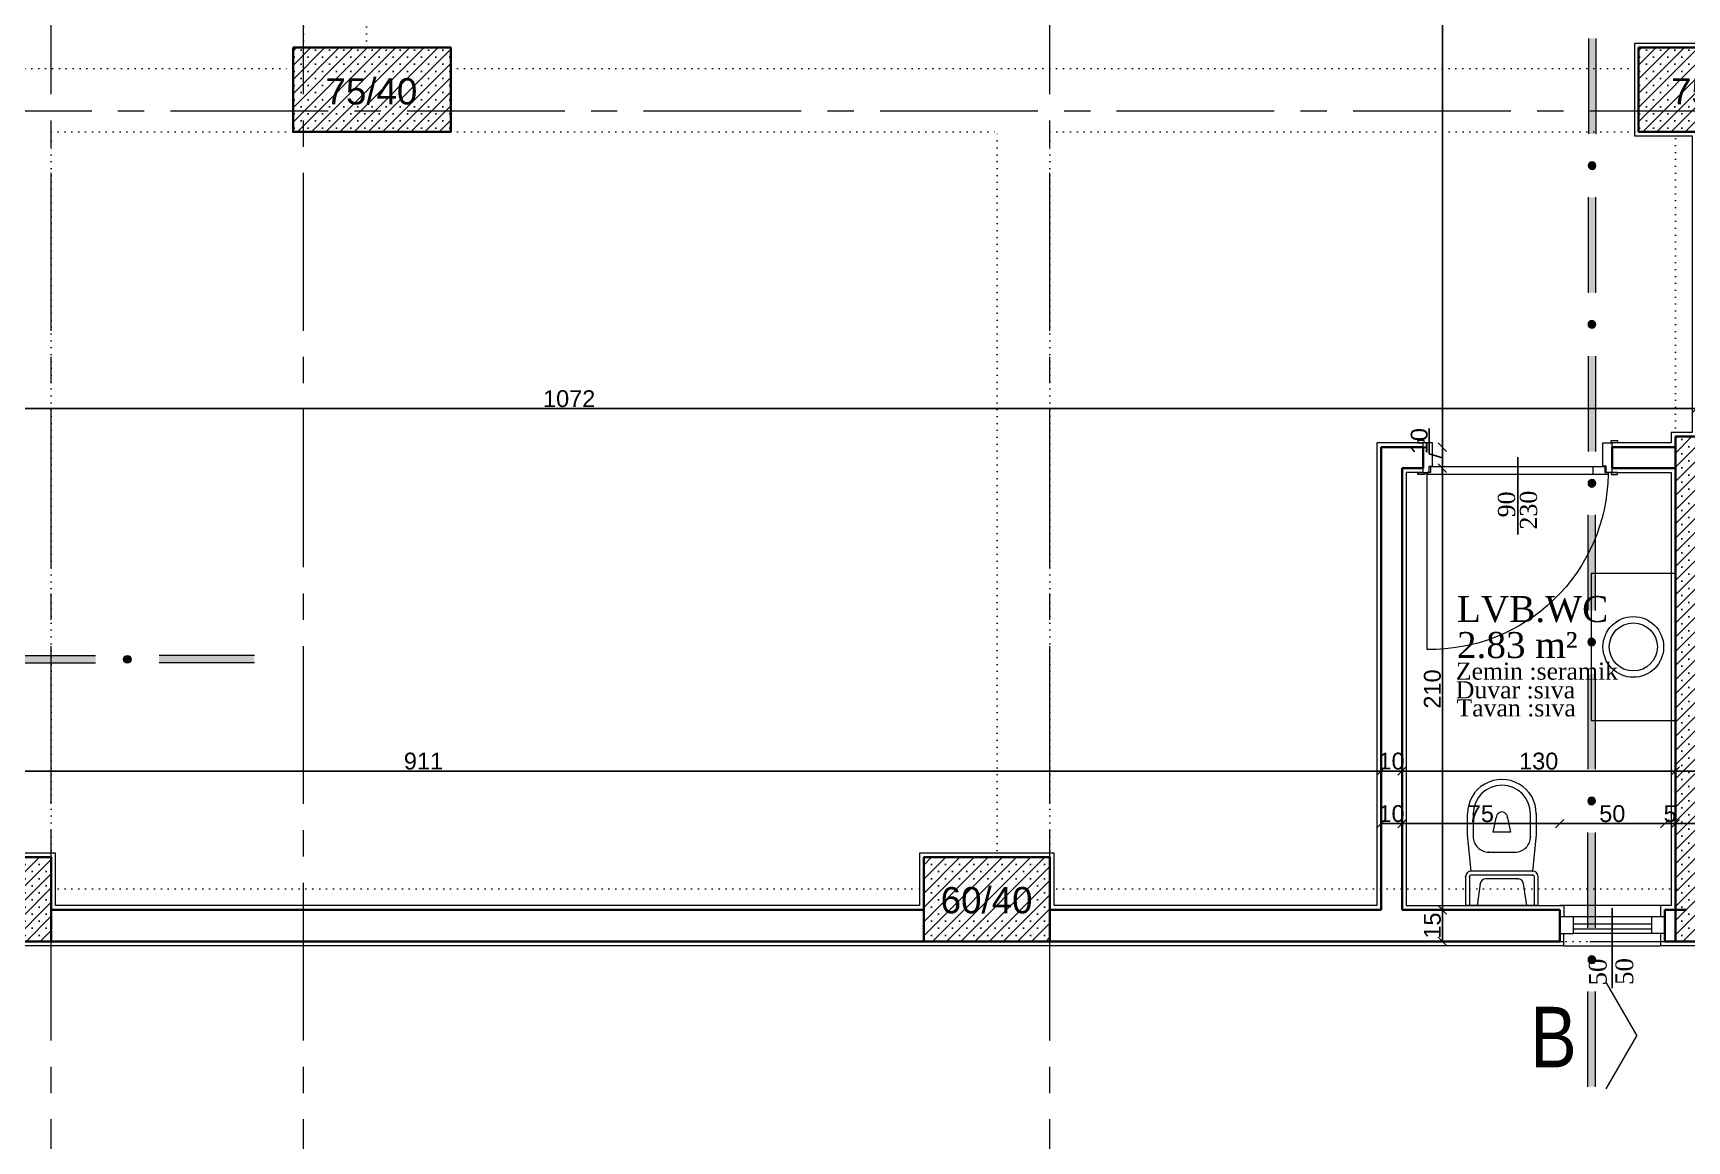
# Model space of a CAD drawing. Header units: centimetres. Extents: x 14449 to 53524, y -19051 to -10746.
# Drawn here: x 25931 to 26718, y -12403 to -11876 of the extents above; entities that cross this region are included whole.
import ezdxf

# ---------------------------------------------------------------- set-up
doc = ezdxf.new("R2010")
doc.units = ezdxf.units.CM
for name, pattern in [('CENTER2', [112.5, 75, -12.5, 12.5, -12.5]), ('DOT2', [3.175, 0, -3.175]), ('IZDUSUM1', [20, 7.5, -5, 7.5, 0]), ('SEMBOL1', [260, 200, -15, 30, -15])]:
    doc.linetypes.add(name, pattern=pattern)
doc.layers.add('Kapi_Pencere', color=7, linetype='Continuous')
for name, color, linetype, lineweight in [('P-AKS', 255, 'Continuous', 5), ('P-KİRİŞ', 130, 'DOT2', 5), ('P-KOLON', 255, 'Continuous', 35), ('P-TARAMA', 252, 'Continuous', 5), ('P-ÖLÇÜ İÇ', 243, 'Continuous', 0), ('rtm-cam', 141, 'Continuous', 9), ('rtm-duv tugla', 22, 'Continuous', 35), ('rtm-izdusum-üst ince', 8, 'IZDUSUM1', 5), ('rtm-kapı-ahsap', 35, 'Continuous', 13), ('rtm-mhl-yazı-malzeme', 7, 'Continuous', 13), ('rtm-pen-ahsap', 35, 'Continuous', 13), ('rtm-sembol balon baslik', 242, 'Continuous', 20), ('rtm-sembol kesit gör yazı', 7, 'Continuous', 20), ('rtm-sıva', 252, 'Continuous', 15), ('rtm-tefris vitrifiye', 9, 'Continuous', 13)]:
    doc.layers.add(name, color=color, linetype=linetype, lineweight=lineweight)
doc.styles.add('arial_1_18', font='arial.ttf', dxfattribs={"height": 0.2})
doc.styles.add('BASLIK', font='ARIALN.TTF')
doc.styles.get("Standard").update_dxf_attribs({"font": 'arial.ttf'})
doc.styles.add('ölçü', font='times.ttf', dxfattribs={"height": 10})
doc.dimstyles.new('İÇ ÖLÇÜ', dxfattribs={"dimtxt": 8, "dimasz": 4, "dimexe": 1.25, "dimexo": 0.625, "dimtad": 1, "dimdec": 0, "dimtxsty": 'Standard', "dimblk": 'OBLIQUE', "dimcen": 2.5, "dimse1": 1, "dimse2": 1, "dimclrd": 256, "dimclrt": 256, "dimadec": 0, "dimazin": 0, "dimtfac": 1, "dimtdec": 0, "dimtmove": 1, "dimatfit": 3, "dimldrblk": 'OBLIQUE', "dimfxl": 1, "dimarcsym": 0})

# ---------------------------------------------------------------- blocks, each defined once
blk = doc.blocks.new('IKUTGK')
at = {"layer": 'P-KİRİŞ'}
for points in [[(35126.89, -7661.1), (35126.89, -7236.1)], [(35156.89, -7661.1), (35156.89, -7236.1)], [(34745.49, -7671.1), (35121.89, -7671.1)], [(35196.89, -7671.1), (35761.89, -7671.1)], [(35006.89, -7701.1), (35121.89, -7701.1)], [(35006.89, -8046.1), (35006.89, -7701.1)], [(35196.89, -7701.1), (35456.89, -7701.1)], [(35456.89, -8046.1), (35456.89, -7701.1)], [(35481.89, -7701.1), (35761.89, -7701.1)], [(35481.89, -8046.1), (35481.89, -7701.1)], [(35779.39, -7701.1), (35779.39, -7846.1)], [(35006.89, -8061.1), (35421.89, -8061.1)], [(35481.89, -8061.1), (35784.39, -8061.1)], [(35006.89, -8086.1), (35421.89, -8086.1)], [(35481.89, -8086.1), (35784.39, -8086.1)]]:
    blk.add_lwpolyline(points, dxfattribs=at)
blk = doc.blocks.new('YTHTHTY')
at = {"layer": 'P-TARAMA', "lineweight": -3}
h = blk.add_hatch(dxfattribs=at)
h.set_pattern_fill('SACNCR', color=256, scale=2, style=0)
h.paths.add_polyline_path([(30970.2, -9501.94), (31045.2, -9501.94), (31045.2, -9461.94), (30970.2, -9461.94)])
h = blk.add_hatch(dxfattribs=at)
h.set_pattern_fill('SACNCR', color=256, scale=2, style=0)
h.paths.add_polyline_path([(31685.2, -9501.94), (31685.2, -9461.94), (31610.2, -9461.94), (31610.2, -9501.94)])
h = blk.add_hatch(dxfattribs=at)
h.set_pattern_fill('SACNCR', color=256, scale=2, style=0)
h.paths.add_polyline_path([(31867.7, -9861.94), (31657.7, -9861.94), (31657.7, -9646.94), (31627.7, -9646.94), (31627.7, -9886.94), (31897.7, -9886.94), (31897.7, -9646.94), (31867.7, -9646.94)])
h = blk.add_hatch(dxfattribs=at)
h.set_pattern_fill('SACNCR', color=256, scale=2, style=0)
h.paths.add_polyline_path([(30795.2, -9846.94), (30795.2, -9886.94), (30855.2, -9886.94), (30855.2, -9846.94)])
h = blk.add_hatch(dxfattribs=at)
h.set_pattern_fill('SACNCR', color=256, scale=2, style=0)
h.paths.add_polyline_path([(31270.2, -9846.94), (31270.2, -9886.94), (31330.2, -9886.94), (31330.2, -9846.94)])
at = {"layer": 'P-KOLON', "linetype": 'Continuous'}
for points in [[(30970.2, -9461.94), (31045.2, -9461.94), (31045.2, -9501.94), (30970.2, -9501.94)], [(31610.2, -9461.94), (31685.2, -9461.94), (31685.2, -9501.94), (31610.2, -9501.94)], [(30795.2, -9846.94), (30855.2, -9846.94), (30855.2, -9886.94), (30795.2, -9886.94)], [(31270.2, -9846.94), (31330.2, -9846.94), (31330.2, -9886.94), (31270.2, -9886.94)]]:
    blk.add_lwpolyline(points, close=True, dxfattribs=at)
blk.add_lwpolyline([(31627.7, -9646.94), (31657.7, -9646.94), (31657.7, -9861.94), (31867.7, -9861.94), (31867.7, -9646.94), (31897.7, -9646.94), (31897.7, -9886.94), (31627.7, -9886.94), (31627.7, -9646.94)], dxfattribs=at)
at = {"layer": 'P-KOLON', "linetype": 'Continuous', "style": 'arial_1_18'}
for s, p in [('75/40', (30985.63, -9488.99)), ('75/40', (31625.63, -9488.99)), ('60/40', (31278.23, -9873.61))]:
    blk.add_text(s, height=12.5, dxfattribs=at).set_placement(p)
blk = doc.blocks.new('YTUJ7U')
at = {"layer": 'P-AKS', "linetype": 'CENTER2'}
for points in [[(26340.62, -9962.63), (26340.62, -8554.55)], [(26460.62, -9962.63), (26460.62, -8554.55)], [(26815.62, -9962.63), (26815.62, -8554.55)], [(25834.86, -9295.51), (29322.56, -9295.51)], [(25834.86, -9690.51), (29322.56, -9690.51)]]:
    blk.add_lwpolyline(points, dxfattribs=at)
blk = doc.blocks.new('KAPI')
at = {"layer": 'rtm-kapı-ahsap'}
for p, q in [((8056.48, 304.69), (8056.48, 307.73)), ((8056.48, 307.73), (8057.45, 307.73)), ((8057.45, 307.73), (8057.45, 304.69)), ((8072.58, 307.78), (8071.45, 307.78)), ((8071.45, 307.78), (8071.45, 304.69)), ((8072.58, 304.69), (8072.58, 307.78)), ((8056.46, 303.27), (8056.46, 217.24)), ((8057.45, 303.27), (8056.46, 303.27)), ((8057.45, 304.69), (8056.48, 304.69)), ((8057.39, 301.77), (8057.39, 303.27)), ((8060.28, 301.77), (8057.39, 301.77)), ((8057.45, 305.26), (8057.45, 302.29)), ((8057.45, 305.26), (8071.45, 305.26)), ((8057.45, 302.29), (8060.42, 302.29)), ((8060.28, 218.74), (8060.28, 301.77)), ((8060.42, 302.29), (8060.42, 300.8)), ((8060.42, 300.8), (8071.45, 300.8)), ((8071.45, 300.8), (8071.45, 305.26)), ((8071.45, 304.69), (8072.58, 304.69)), ((8056.46, 296.2), (8060.28, 296.2)), ((8056.46, 224.31), (8060.28, 224.31)), ((7973.28, 217.24), (8056.46, 217.24)), ((8057.45, 217.24), (8056.46, 217.24)), ((8056.48, 215.82), (8056.48, 212.78)), ((8057.45, 215.82), (8056.48, 215.82)), ((8056.48, 212.78), (8057.45, 212.78)), ((8057.39, 218.74), (8057.39, 217.24)), ((8060.28, 218.74), (8057.39, 218.74)), ((8057.45, 218.23), (8060.42, 218.23)), ((8057.45, 215.26), (8057.45, 218.23)), ((8057.45, 212.78), (8057.45, 215.82)), ((8057.45, 215.26), (8071.45, 215.26)), ((8060.42, 218.23), (8060.42, 219.71)), ((8060.42, 219.71), (8071.45, 219.71)), ((8071.45, 219.71), (8071.45, 215.26)), ((8071.45, 215.82), (8072.58, 215.82)), ((8071.45, 212.73), (8071.45, 215.82)), ((8072.58, 212.73), (8071.45, 212.73)), ((8072.58, 215.82), (8072.58, 212.73))]:
    blk.add_line(p, q, dxfattribs=at)
at = {"layer": 'rtm-kapı-ahsap', "const_width": 0.388}
blk.add_lwpolyline([(8056.86, 216.32, 1), (8056.86, 216.92, 1)], format="xyb", close=True, dxfattribs=at)
at = {"layer": 'rtm-kapı-ahsap'}
blk.add_arc((8057.71, 218.83), 84.45, 90.85375, 181.07615, dxfattribs=at)
blk = doc.blocks.new('WEW')
at = {"layer": 'rtm-tefris vitrifiye'}
for p, q in [((2647.06, 9243.07), (2637.06, 9243.07)), ((2647.06, 9243.07), (2637.06, 9243.07)), ((2664.33, 9241.25), (2647.06, 9243.07)), ((2664.33, 9241.25), (2647.06, 9243.07)), ((2667.06, 9243.98), (2680.7, 9243.97)), ((2667.06, 9243.98), (2680.7, 9243.97)), ((2680.69, 9209.43), (2680.7, 9243.97)), ((2680.69, 9209.43), (2680.7, 9243.97)), ((2637.06, 9240.35), (2647.97, 9240.34)), ((2637.06, 9240.35), (2647.97, 9240.34)), ((2664.33, 9212.16), (2664.33, 9241.25)), ((2664.33, 9212.16), (2664.33, 9241.25)), ((2666.14, 9212.16), (2666.15, 9241.25)), ((2666.14, 9212.16), (2666.15, 9241.25)), ((2667.06, 9242.16), (2680.7, 9242.16)), ((2667.06, 9242.16), (2680.7, 9242.16)), ((2670.31, 9237.04), (2680.69, 9238.52)), ((2670.31, 9237.04), (2680.69, 9238.52)), ((2645.72, 9230.81), (2638.9, 9229.45)), ((2645.72, 9230.81), (2638.9, 9229.45)), ((2645.72, 9222.63), (2645.72, 9230.81)), ((2645.72, 9222.63), (2645.72, 9230.81)), ((2655.24, 9233.07), (2655.24, 9220.34)), ((2655.24, 9233.07), (2655.24, 9220.34)), ((2667.96, 9219.07), (2667.97, 9234.34)), ((2667.96, 9219.07), (2667.97, 9234.34)), ((2638.9, 9224), (2645.72, 9222.63)), ((2638.9, 9224), (2645.72, 9222.63)), ((2647.96, 9213.07), (2637.05, 9213.08)), ((2647.96, 9213.07), (2637.05, 9213.08)), ((2647.05, 9210.35), (2664.33, 9212.16)), ((2647.05, 9210.35), (2664.33, 9212.16)), ((2680.69, 9214.88), (2670.3, 9216.37)), ((2680.69, 9214.88), (2670.3, 9216.37)), ((2637.05, 9210.35), (2647.05, 9210.35)), ((2637.05, 9210.35), (2647.05, 9210.35)), ((2680.69, 9211.25), (2667.05, 9211.25)), ((2680.69, 9211.25), (2667.05, 9211.25)), ((2680.69, 9209.43), (2667.05, 9209.43)), ((2680.69, 9209.43), (2667.05, 9209.43))]:
    blk.add_line(p, q, dxfattribs=at)
at = {"layer": 'rtm-tefris vitrifiye', "extrusion": (0, 0, -1)}
for centre, major_axis, start_param, end_param in [((2637.06, 9226.71), (-11.57, 11.57), 3.927213, 7.068806), ((2637.06, 9226.71), (-11.57, 11.57), 3.927213, 7.068806), ((2667.06, 9241.25), (-1.93, 1.93), 5.498009, 7.068806), ((2667.06, 9241.25), (-1.93, 1.93), 5.498009, 7.068806), ((2637.06, 9226.71), (9.64, 9.64), 2.356417, 5.498009), ((2637.06, 9226.71), (9.64, 9.64), 2.356417, 5.498009), ((2647.97, 9233.07), (-5.14, 5.14), 0.78562, 2.356417), ((2647.97, 9233.07), (-5.14, 5.14), 0.78562, 2.356417), ((2667.06, 9241.25), (-0.643, 0.643), 5.498009, 7.068806), ((2667.06, 9241.25), (-0.643, 0.643), 5.498009, 7.068806), ((2670.69, 9234.34), (1.93, 1.93), 3.927213, 5.356112), ((2670.69, 9234.34), (1.93, 1.93), 3.927213, 5.356112), ((2638.9, 9226.72), (-1.93, 1.93), 3.927213, 7.068806), ((2638.9, 9226.72), (-1.93, 1.93), 3.927213, 7.068806), ((2647.96, 9220.35), (5.14, 5.14), 0.78562, 2.356417), ((2647.96, 9220.35), (5.14, 5.14), 0.78562, 2.356417), ((2667.05, 9212.16), (1.93, 1.93), 2.356417, 3.927213), ((2667.05, 9212.16), (1.93, 1.93), 2.356417, 3.927213), ((2667.05, 9212.16), (0.643, 0.643), 2.356417, 3.927213), ((2667.05, 9212.16), (0.643, 0.643), 2.356417, 3.927213), ((2670.69, 9219.07), (1.93, 1.93), 2.498314, 3.927213), ((2670.69, 9219.07), (1.93, 1.93), 2.498314, 3.927213)]:
    blk.add_ellipse(centre, major_axis=major_axis, ratio=1, start_param=start_param, end_param=end_param, dxfattribs=at)
at = {"layer": 'rtm-tefris vitrifiye'}
for p in [(2667.06, 9243.98), (2667.06, 9243.98), (2637.06, 9240.35), (2637.06, 9240.35), (2667.06, 9242.16), (2667.06, 9242.16), (2670.31, 9237.04), (2670.31, 9237.04), (2655.24, 9233.07), (2655.24, 9233.07), (2638.9, 9224), (2638.9, 9224), (2647.96, 9213.07), (2647.96, 9213.07), (2664.33, 9212.16), (2664.33, 9212.16), (2666.14, 9212.16), (2666.14, 9212.16), (2667.96, 9219.07), (2667.96, 9219.07), (2637.05, 9210.35), (2637.05, 9210.35)]:
    blk.add_point(p, dxfattribs=at)
blk = doc.blocks.new('KK')
at = {"layer": 'rtm-sembol balon baslik', "linetype": 'SEMBOL1'}
for p in [(41231.32, 7543.2), (41283.82, 7543.2)]:
    blk.add_line(p, (41257.57, 7558.35), dxfattribs=at)
at = {"layer": 'rtm-sembol balon baslik'}
for p, q in [((41279.57, 7537.67), (41232.32, 7537.67)), ((41279.57, 7533.98), (41232.32, 7533.98)), ((41358.24, 7537.67), (41310.99, 7537.67)), ((41358.24, 7533.98), (41310.99, 7533.98)), ((41436.91, 7537.81), (41389.66, 7537.81)), ((41436.91, 7534.12), (41389.66, 7534.12)), ((41515.57, 7537.81), (41468.32, 7537.81)), ((41515.57, 7534.12), (41468.32, 7534.12)), ((41594.24, 7537.95), (41546.99, 7537.95)), ((41594.24, 7534.26), (41546.99, 7534.26)), ((41672.91, 7537.95), (41625.66, 7537.95)), ((41672.91, 7534.26), (41625.66, 7534.26)), ((41751.58, 7538.09), (41704.33, 7538.09)), ((41751.58, 7534.4), (41704.33, 7534.4))]:
    blk.add_line(p, q, dxfattribs=at)
at = {"layer": 'rtm-sembol balon baslik', "const_width": 1.9}
for points in [[(41294.33, 7536.11, 1), (41296.23, 7536.11, 1)], [(41373, 7535.97, 1), (41374.9, 7535.97, 1)], [(41451.67, 7535.97, 1), (41453.56, 7535.97, 1)], [(41530.34, 7536.11, 1), (41532.23, 7536.11, 1)], [(41609.01, 7536.11, 1), (41610.9, 7536.11, 1)], [(41687.68, 7536.24, 1), (41689.57, 7536.24, 1)]]:
    blk.add_lwpolyline(points, format="xyb", close=True, dxfattribs=at)
at = {"layer": 'rtm-sembol balon baslik'}
for centre in [(41295.28, 7536.11), (41373.95, 7535.97), (41452.62, 7535.97), (41531.29, 7536.11), (41609.95, 7536.11), (41688.62, 7536.24)]:
    blk.add_circle(centre, 1.9, dxfattribs=at)
for points in [[(41232.32, 7537.67), (41232.32, 7533.98), (41279.57, 7537.67), (41279.57, 7533.98)], [(41310.99, 7537.67), (41310.99, 7533.98), (41358.24, 7537.67), (41358.24, 7533.98)], [(41389.66, 7537.81), (41389.66, 7534.12), (41436.91, 7537.81), (41436.91, 7534.12)], [(41468.32, 7537.81), (41468.32, 7534.12), (41515.57, 7537.81), (41515.57, 7534.12)], [(41546.99, 7537.95), (41546.99, 7534.26), (41594.24, 7537.95), (41594.24, 7534.26)], [(41625.66, 7537.95), (41625.66, 7534.26), (41672.91, 7537.95), (41672.91, 7534.26)], [(41704.33, 7538.09), (41704.33, 7534.4), (41751.58, 7538.09), (41751.58, 7534.4)]]:
    blk.add_trace(points, dxfattribs=at)
blk = doc.blocks.new('_Oblique')
at = {"color": 0, "linetype": 'ByBlock', "lineweight": -2}
blk.add_line((-0.5, -0.5), (0.5, 0.5), dxfattribs=at)
blk = doc.blocks.new('*D4293')
at = {"layer": 'Defpoints', "color": 0, "lineweight": 30, "transparency": 16777216}
for p in [(26712.07, -12252.07), (26712.07, -12252.07), (26742.07, -12252.07)]:
    blk.add_point(p, dxfattribs=at)
at = {"layer": 'P-ÖLÇÜ İÇ', "lineweight": -2, "transparency": 16777216}
blk.add_line((26742.07, -12252.07), (26712.07, -12252.07), dxfattribs=at)
at = {"layer": 'P-ÖLÇÜ İÇ', "lineweight": -2, "transparency": 16777216, "xscale": 4, "yscale": 4, "zscale": 4, "rotation": 180}
blk.add_blockref('_Oblique', (26712.07, -12252.07), dxfattribs=at)
at = {"layer": 'P-ÖLÇÜ İÇ', "lineweight": -2, "transparency": 16777216, "xscale": 4, "yscale": 4, "zscale": 4}
blk.add_blockref('_Oblique', (26742.07, -12252.07), dxfattribs=at)
at = {"layer": 'P-ÖLÇÜ İÇ', "transparency": 16777216, "insert": (26727.07, -12247.36), "char_height": 8, "attachment_point": 5}
blk.add_mtext('30', dxfattribs=at)
blk = doc.blocks.new('*D4294')
at = {"layer": 'Defpoints', "color": 0, "lineweight": 30, "transparency": 16777216}
for p in [(26657.07, -12252.03), (26657.07, -12252.07), (26707.07, -12250.67)]:
    blk.add_point(p, dxfattribs=at)
at = {"layer": 'P-ÖLÇÜ İÇ', "lineweight": -2, "transparency": 16777216}
blk.add_line((26707.07, -12252.07), (26657.07, -12252.07), dxfattribs=at)
at = {"layer": 'P-ÖLÇÜ İÇ', "lineweight": -2, "transparency": 16777216, "xscale": 4, "yscale": 4, "zscale": 4, "rotation": 180}
blk.add_blockref('_Oblique', (26657.07, -12252.07), dxfattribs=at)
at = {"layer": 'P-ÖLÇÜ İÇ', "lineweight": -2, "transparency": 16777216, "xscale": 4, "yscale": 4, "zscale": 4}
blk.add_blockref('_Oblique', (26707.07, -12252.07), dxfattribs=at)
at = {"layer": 'P-ÖLÇÜ İÇ', "transparency": 16777216, "insert": (26682.07, -12247.36), "char_height": 8, "attachment_point": 5}
blk.add_mtext('50', dxfattribs=at)
blk = doc.blocks.new('*D4295')
at = {"layer": 'Defpoints', "color": 0, "lineweight": 30, "transparency": 16777216}
for p in [(26582.07, -12252.07), (26582.07, -12252.07), (26657.07, -12252.03)]:
    blk.add_point(p, dxfattribs=at)
at = {"layer": 'P-ÖLÇÜ İÇ', "lineweight": -2, "transparency": 16777216}
blk.add_line((26657.07, -12252.07), (26582.07, -12252.07), dxfattribs=at)
at = {"layer": 'P-ÖLÇÜ İÇ', "lineweight": -2, "transparency": 16777216, "xscale": 4, "yscale": 4, "zscale": 4, "rotation": 180}
blk.add_blockref('_Oblique', (26582.07, -12252.07), dxfattribs=at)
at = {"layer": 'P-ÖLÇÜ İÇ', "lineweight": -2, "transparency": 16777216, "xscale": 4, "yscale": 4, "zscale": 4}
blk.add_blockref('_Oblique', (26657.07, -12252.07), dxfattribs=at)
at = {"layer": 'P-ÖLÇÜ İÇ', "transparency": 16777216, "insert": (26619.57, -12247.38), "char_height": 8, "attachment_point": 5}
blk.add_mtext('75', dxfattribs=at)
blk = doc.blocks.new('*D4296')
at = {"layer": 'Defpoints', "color": 0, "lineweight": 30, "transparency": 16777216}
for p in [(26572.07, -12252.07), (26572.07, -12252.07), (26582.07, -12252.07)]:
    blk.add_point(p, dxfattribs=at)
at = {"layer": 'P-ÖLÇÜ İÇ', "lineweight": -2, "transparency": 16777216}
blk.add_line((26582.07, -12252.07), (26572.07, -12252.07), dxfattribs=at)
at = {"layer": 'P-ÖLÇÜ İÇ', "lineweight": -2, "transparency": 16777216, "xscale": 4, "yscale": 4, "zscale": 4, "rotation": 180}
blk.add_blockref('_Oblique', (26572.07, -12252.07), dxfattribs=at)
at = {"layer": 'P-ÖLÇÜ İÇ', "lineweight": -2, "transparency": 16777216, "xscale": 4, "yscale": 4, "zscale": 4}
blk.add_blockref('_Oblique', (26582.07, -12252.07), dxfattribs=at)
at = {"layer": 'P-ÖLÇÜ İÇ', "transparency": 16777216, "insert": (26577.07, -12247.36), "char_height": 8, "attachment_point": 5}
blk.add_mtext('10', dxfattribs=at)
blk = doc.blocks.new('*D4297')
at = {"layer": 'Defpoints', "color": 0, "lineweight": 30, "transparency": 16777216}
for p in [(26572.07, -12227.07), (26572.07, -12227.07), (26582.07, -12227.07)]:
    blk.add_point(p, dxfattribs=at)
at = {"layer": 'P-ÖLÇÜ İÇ', "lineweight": -2, "transparency": 16777216}
blk.add_line((26582.07, -12227.07), (26572.07, -12227.07), dxfattribs=at)
at = {"layer": 'P-ÖLÇÜ İÇ', "lineweight": -2, "transparency": 16777216, "xscale": 4, "yscale": 4, "zscale": 4, "rotation": 180}
blk.add_blockref('_Oblique', (26572.07, -12227.07), dxfattribs=at)
at = {"layer": 'P-ÖLÇÜ İÇ', "lineweight": -2, "transparency": 16777216, "xscale": 4, "yscale": 4, "zscale": 4}
blk.add_blockref('_Oblique', (26582.07, -12227.07), dxfattribs=at)
at = {"layer": 'P-ÖLÇÜ İÇ', "transparency": 16777216, "insert": (26577.07, -12222.36), "char_height": 8, "attachment_point": 5}
blk.add_mtext('10', dxfattribs=at)
blk = doc.blocks.new('*D4298')
at = {"layer": 'Defpoints', "color": 0, "lineweight": 30, "transparency": 16777216}
for p in [(26582.07, -12227.07), (26712.07, -12227.07), (26712.07, -12227.07)]:
    blk.add_point(p, dxfattribs=at)
at = {"layer": 'P-ÖLÇÜ İÇ', "lineweight": -2, "transparency": 16777216}
blk.add_line((26582.07, -12227.07), (26712.07, -12227.07), dxfattribs=at)
at = {"layer": 'P-ÖLÇÜ İÇ', "lineweight": -2, "transparency": 16777216, "xscale": 4, "yscale": 4, "zscale": 4, "rotation": 180}
blk.add_blockref('_Oblique', (26582.07, -12227.07), dxfattribs=at)
at = {"layer": 'P-ÖLÇÜ İÇ', "lineweight": -2, "transparency": 16777216, "xscale": 4, "yscale": 4, "zscale": 4}
blk.add_blockref('_Oblique', (26712.07, -12227.07), dxfattribs=at)
at = {"layer": 'P-ÖLÇÜ İÇ', "transparency": 16777216, "insert": (26647.07, -12222.36), "char_height": 8, "attachment_point": 5}
blk.add_mtext('130', dxfattribs=at)
blk = doc.blocks.new('*D4299')
at = {"layer": 'Defpoints', "color": 0, "lineweight": 30, "transparency": 16777216}
for p in [(26712.07, -12227.07), (26742.07, -12227.07), (26742.07, -12227.07)]:
    blk.add_point(p, dxfattribs=at)
at = {"layer": 'P-ÖLÇÜ İÇ', "lineweight": -2, "transparency": 16777216}
blk.add_line((26712.07, -12227.07), (26742.07, -12227.07), dxfattribs=at)
at = {"layer": 'P-ÖLÇÜ İÇ', "lineweight": -2, "transparency": 16777216, "xscale": 4, "yscale": 4, "zscale": 4, "rotation": 180}
blk.add_blockref('_Oblique', (26712.07, -12227.07), dxfattribs=at)
at = {"layer": 'P-ÖLÇÜ İÇ', "lineweight": -2, "transparency": 16777216, "xscale": 4, "yscale": 4, "zscale": 4}
blk.add_blockref('_Oblique', (26742.07, -12227.07), dxfattribs=at)
at = {"layer": 'P-ÖLÇÜ İÇ', "transparency": 16777216, "insert": (26727.07, -12222.36), "char_height": 8, "attachment_point": 5}
blk.add_mtext('30', dxfattribs=at)
blk = doc.blocks.new('*D4306')
at = {"layer": 'Defpoints', "color": 0, "lineweight": 30, "transparency": 16777216}
for p in [(25661.15, -12226.45), (25661.15, -12227.07), (26572.07, -12227.07)]:
    blk.add_point(p, dxfattribs=at)
at = {"layer": 'P-ÖLÇÜ İÇ', "lineweight": -2, "transparency": 16777216}
blk.add_line((26572.07, -12227.07), (25661.15, -12227.07), dxfattribs=at)
at = {"layer": 'P-ÖLÇÜ İÇ', "lineweight": -2, "transparency": 16777216, "xscale": 4, "yscale": 4, "zscale": 4, "rotation": 180}
blk.add_blockref('_Oblique', (25661.15, -12227.07), dxfattribs=at)
at = {"layer": 'P-ÖLÇÜ İÇ', "lineweight": -2, "transparency": 16777216, "xscale": 4, "yscale": 4, "zscale": 4}
blk.add_blockref('_Oblique', (26572.07, -12227.07), dxfattribs=at)
at = {"layer": 'P-ÖLÇÜ İÇ', "transparency": 16777216, "insert": (26116.61, -12222.36), "char_height": 8, "attachment_point": 5}
blk.add_mtext('911', dxfattribs=at)
blk = doc.blocks.new('*D4338')
at = {"layer": 'Defpoints', "color": 0, "lineweight": 30, "transparency": 16777216}
for p in [(26596.27, -12293.05), (26601.23, -12293.05), (26596.27, -12308.05)]:
    blk.add_point(p, dxfattribs=at)
at = {"layer": 'P-ÖLÇÜ İÇ', "lineweight": -2, "transparency": 16777216}
blk.add_line((26601.23, -12308.05), (26601.23, -12293.05), dxfattribs=at)
at = {"layer": 'P-ÖLÇÜ İÇ', "lineweight": -2, "transparency": 16777216, "xscale": 4, "yscale": 4, "zscale": 4}
for p, rotation in [((26601.23, -12293.05), 90), ((26601.23, -12308.05), 270)]:
    blk.add_blockref('_Oblique', p, dxfattribs=dict(at, rotation=rotation))
at = {"layer": 'P-ÖLÇÜ İÇ', "transparency": 16777216, "insert": (26596.52, -12300.55), "char_height": 8, "attachment_point": 5, "rotation": 90}
blk.add_mtext('15', dxfattribs=at)
blk = doc.blocks.new('*D4339')
at = {"layer": 'Defpoints', "color": 0, "lineweight": 30, "transparency": 16777216}
for p in [(26601.23, -12083.05), (26603.06, -12083.05), (26596.27, -12293.05)]:
    blk.add_point(p, dxfattribs=at)
at = {"layer": 'P-ÖLÇÜ İÇ', "lineweight": -2, "transparency": 16777216}
blk.add_line((26601.23, -12293.05), (26601.23, -12083.05), dxfattribs=at)
at = {"layer": 'P-ÖLÇÜ İÇ', "lineweight": -2, "transparency": 16777216, "xscale": 4, "yscale": 4, "zscale": 4}
for p, rotation in [((26601.23, -12083.05), 90), ((26601.23, -12293.05), 270)]:
    blk.add_blockref('_Oblique', p, dxfattribs=dict(at, rotation=rotation))
at = {"layer": 'P-ÖLÇÜ İÇ', "transparency": 16777216, "insert": (26596.52, -12188.05), "char_height": 8, "attachment_point": 5, "rotation": 90}
blk.add_mtext('210', dxfattribs=at)
blk = doc.blocks.new('*D4340')
at = {"layer": 'Defpoints', "color": 0, "lineweight": 30, "transparency": 16777216}
for p in [(26601.23, -12073.05), (26601.54, -12073.05), (26603.06, -12083.05)]:
    blk.add_point(p, dxfattribs=at)
at = {"layer": 'P-ÖLÇÜ İÇ', "lineweight": -2, "transparency": 16777216}
for p, q in [((26594.96, -12076.17), (26594.96, -12064.24)), ((26601.23, -12083.05), (26601.23, -12073.05)), ((26601.23, -12078.05), (26594.96, -12076.17))]:
    blk.add_line(p, q, dxfattribs=at)
at = {"layer": 'P-ÖLÇÜ İÇ', "lineweight": -2, "transparency": 16777216, "xscale": 4, "yscale": 4, "zscale": 4}
for p, rotation in [((26601.23, -12073.05), 90), ((26601.23, -12083.05), 270)]:
    blk.add_blockref('_Oblique', p, dxfattribs=dict(at, rotation=rotation))
at = {"layer": 'P-ÖLÇÜ İÇ', "transparency": 16777216, "insert": (26590.25, -12070.21), "char_height": 8, "attachment_point": 5, "rotation": 90}
blk.add_mtext('10', dxfattribs=at)
blk = doc.blocks.new('*D4341')
at = {"layer": 'Defpoints', "color": 0, "lineweight": 30, "transparency": 16777216}
for p in [(26601.23, -11433.05), (26601.23, -11433.05), (26601.54, -12073.05)]:
    blk.add_point(p, dxfattribs=at)
at = {"layer": 'P-ÖLÇÜ İÇ', "lineweight": -2, "transparency": 16777216}
blk.add_line((26601.23, -12073.05), (26601.23, -11433.05), dxfattribs=at)
at = {"layer": 'P-ÖLÇÜ İÇ', "lineweight": -2, "transparency": 16777216, "xscale": 4, "yscale": 4, "zscale": 4}
for p, rotation in [((26601.23, -11433.05), 90), ((26601.23, -12073.05), 270)]:
    blk.add_blockref('_Oblique', p, dxfattribs=dict(at, rotation=rotation))
at = {"layer": 'P-ÖLÇÜ İÇ', "transparency": 16777216, "insert": (26596.52, -11753.05), "char_height": 8, "attachment_point": 5, "rotation": 90}
blk.add_mtext('640', dxfattribs=at)
blk = doc.blocks.new('*D4364')
at = {"layer": 'Defpoints', "color": 0, "lineweight": 30, "transparency": 16777216}
for p in [(25649.76, -12054.58), (25649.76, -12054.74), (26722.07, -12054.74)]:
    blk.add_point(p, dxfattribs=at)
at = {"layer": 'P-ÖLÇÜ İÇ', "lineweight": -2, "transparency": 16777216}
blk.add_line((26722.07, -12054.74), (25649.76, -12054.74), dxfattribs=at)
at = {"layer": 'P-ÖLÇÜ İÇ', "lineweight": -2, "transparency": 16777216, "xscale": 4, "yscale": 4, "zscale": 4, "rotation": 180}
blk.add_blockref('_Oblique', (25649.76, -12054.74), dxfattribs=at)
at = {"layer": 'P-ÖLÇÜ İÇ', "lineweight": -2, "transparency": 16777216, "xscale": 4, "yscale": 4, "zscale": 4}
blk.add_blockref('_Oblique', (26722.07, -12054.74), dxfattribs=at)
at = {"layer": 'P-ÖLÇÜ İÇ', "transparency": 16777216, "insert": (26185.91, -12050.03), "char_height": 8, "attachment_point": 5}
blk.add_mtext('1072', dxfattribs=at)
blk = doc.blocks.new('*D5008')
at = {"layer": 'Defpoints', "color": 0, "lineweight": 30, "transparency": 16777216}
for p in [(26707.07, -12252.07), (26712.07, -12252.07), (26712.07, -12252.07)]:
    blk.add_point(p, dxfattribs=at)
at = {"layer": 'P-ÖLÇÜ İÇ', "lineweight": -2, "transparency": 16777216}
blk.add_line((26707.07, -12252.07), (26712.07, -12252.07), dxfattribs=at)
at = {"layer": 'P-ÖLÇÜ İÇ', "lineweight": -2, "transparency": 16777216, "xscale": 4, "yscale": 4, "zscale": 4, "rotation": 180}
blk.add_blockref('_Oblique', (26707.07, -12252.07), dxfattribs=at)
at = {"layer": 'P-ÖLÇÜ İÇ', "lineweight": -2, "transparency": 16777216, "xscale": 4, "yscale": 4, "zscale": 4}
blk.add_blockref('_Oblique', (26712.07, -12252.07), dxfattribs=at)
at = {"layer": 'P-ÖLÇÜ İÇ', "transparency": 16777216, "insert": (26709.57, -12247.38), "char_height": 8, "attachment_point": 5}
blk.add_mtext('5', dxfattribs=at)

msp = doc.modelspace()

# ---------------------------------------------------------------- linework, layer by layer
at = {"layer": 'Kapi_Pencere', "linetype": 'Continuous', "lineweight": 25}
msp.add_line((26637.07, -12114.5), (26637.07, -12077.81), dxfattribs=at)
at = {"layer": 'Kapi_Pencere', "linetype": 'Continuous'}
msp.add_line((26681.98, -12330.31), (26681.98, -12292.19), dxfattribs=at)
at = {"layer": 'rtm-cam'}
msp.add_line((26663.46, -12302.1), (26700.67, -12302.11), dxfattribs=at)
at = {"layer": 'rtm-duv tugla'}
for p, q in [((26592.07, -12073.05), (26572.07, -12073.05)), ((26572.07, -12073.05), (26572.07, -12293.05)), ((26592.07, -12073.05), (26592.07, -12083.05)), ((26712.07, -12073.05), (26682.07, -12073.05)), ((26682.07, -12073.05), (26682.07, -12083.05)), ((26592.07, -12083.05), (26582.07, -12083.05)), ((26582.07, -12083.05), (26582.07, -12293.05)), ((26712.07, -12083.05), (26682.07, -12083.05)), ((25939.57, -12293.05), (26354.57, -12293.05)), ((26414.57, -12293.05), (26572.07, -12293.05)), ((26582.07, -12293.05), (26657.07, -12293.05)), ((26657.07, -12293.05), (26657.07, -12308.05)), ((26707.07, -12293.05), (26717.07, -12293.05)), ((26707.07, -12293.05), (26707.07, -12308.05)), ((25939.57, -12308.05), (26354.57, -12308.05)), ((26414.57, -12308.05), (26657.07, -12308.05)), ((26707.07, -12308.05), (26717.07, -12308.05))]:
    msp.add_line(p, q, dxfattribs=at)
at = {"layer": 'rtm-pen-ahsap'}
for p, q in [((26706.92, -12291.05), (26657.07, -12291.05)), ((26663.46, -12296.41), (26663.46, -12304.33)), ((26700.67, -12299.88), (26663.46, -12299.88)), ((26707.07, -12296.41), (26663.5, -12296.41)), ((26700.67, -12296.41), (26700.67, -12304.33)), ((26659.07, -12310.12), (26704.89, -12310.12)), ((26707.07, -12304.33), (26663.5, -12304.33))]:
    msp.add_line(p, q, dxfattribs=at)
msp.add_lwpolyline([(26663.5, -12296.41), (26657.07, -12296.41), (26657.07, -12304.33), (26663.5, -12304.33)], dxfattribs=at)
at = {"layer": 'rtm-sıva'}
for points in [[(26592.07, -12071.05), (26570.07, -12071.05), (26570.07, -12291.05), (26416.57, -12291.05), (26416.57, -12266.05), (26352.57, -12266.05), (26352.57, -12291.05), (25941.57, -12291.05), (25941.57, -12266.05), (25877.57, -12266.05), (25877.57, -12291.05), (25661.79, -12291.05), (25663.98, -12186.75), (25648.99, -12186.44), (25654.27, -11935.41), (25679.26, -11935.93), (25680.61, -11871.95), (25655.61, -11871.42), (25662.58, -11540.38), (25677.57, -11540.7), (25680.08, -11429.81)], [(26957.57, -11429.76), (26957.57, -11610.05), (26997.57, -11610.05), (26997.57, -11901.05), (26771.57, -11901.05), (26771.57, -11881.05), (26692.57, -11881.05), (26692.57, -11925.05), (26720.07, -11925.05), (26720.07, -12066.05), (26710.07, -12066.05), (26710.07, -12071.05), (26682.07, -12071.05)], [(26592.07, -12085.05), (26584.07, -12085.05), (26584.07, -12291.05), (26659.07, -12291.05), (26659.07, -12296.41)], [(26682.07, -12085.05), (26710.07, -12085.05), (26710.07, -12291.05), (26705.07, -12291.05), (26705.07, -12296.41)], [(25629.42, -12310.05), (26659.06, -12310.05), (26659.07, -12304.33)], [(26705.07, -12304.33), (26705.07, -12310.05), (27002.07, -12310.05)]]:
    msp.add_lwpolyline(points, dxfattribs=at)
at = {"layer": 'rtm-tefris vitrifiye'}
msp.add_lwpolyline([(26672.07, -12203.05), (26712.07, -12203.05), (26712.07, -12133.05), (26672.07, -12133.05), (26672.07, -12203.05)], dxfattribs=at)
for radius in [14.43, 11.43]:
    msp.add_circle((26692.07, -12168.05), radius, dxfattribs=at)

# ---------------------------------------------------------------- block references
at = {"layer": 'rtm-izdusum-üst ince', "xscale": -0.9599999999972852, "yscale": 0.9599999999972852, "zscale": 0.9599999999972852, "rotation": 270}
msp.add_blockref('KK', (19437.68, -51960.24), dxfattribs=at)
at = {"layer": 'rtm-izdusum-üst ince', "xscale": 0.9599999999972852, "yscale": 0.9599999999972852, "zscale": 0.9599999999972852}
msp.add_blockref('KK', (-14045.33, -19408.69), dxfattribs=at)
at = {"layer": 'rtm-kapı-ahsap', "lineweight": 30, "xscale": -1, "rotation": 270}
msp.add_blockref('KAPI', (26376.81, -20142.5), dxfattribs=at)
at = {"layer": 'rtm-sıva'}
for name, p in [('YTUJ7U', (-401.05, -2617.54)), ('YTHTHTY', (-4915.63, -2421.11)), ('IKUTGK', (-9067.33, -4221.95))]:
    msp.add_blockref(name, p, dxfattribs=at)
at = {"layer": 'rtm-tefris vitrifiye', "lineweight": 30, "xscale": -1, "rotation": 89.99999999999594}
msp.add_blockref('WEW', (35856.27, -9610.36), dxfattribs=at)

# ---------------------------------------------------------------- texts
at = {"layer": 'Kapi_Pencere', "linetype": 'Continuous', "lineweight": 25, "style": 'ölçü'}
for s, p in [('90', (26635.84, -12106.43)), ('230', (26646.3, -12112.23))]:
    msp.add_text(s, height=8.165, rotation=90.08466, dxfattribs=at).set_placement(p)
at = {"layer": 'Kapi_Pencere', "style": 'ölçü'}
for p in [(26679.38, -12329.03), (26692.04, -12328.78)]:
    msp.add_text('50', height=8.47, rotation=90, dxfattribs=at).set_placement(p)
at = {"layer": 'rtm-mhl-yazı-malzeme', "lineweight": 30, "style": 'ölçü'}
for s, p in [('LVB.WC', (26608.17, -12156.2)), ('2.83 m²', (26608.17, -12173.3))]:
    msp.add_text(s, height=12.346, dxfattribs=at).set_placement(p)
at = {"layer": 'rtm-mhl-yazı-malzeme', "style": 'ölçü'}
for s, p in [('Zemin :seramik', (26607.65, -12183.61)), ('Duvar :sıva', (26607.65, -12192.49)), ('Tavan :sıva', (26607.96, -12201.07))]:
    msp.add_text(s, height=8.1003, dxfattribs=at).set_placement(p)
at = {"layer": 'rtm-sembol kesit gör yazı', "style": 'BASLIK'}
msp.add_text('B', height=28.8, dxfattribs=at).set_placement((26643.14, -12367.97))

# ---------------------------------------------------------------- dimensions: what is measured, and where the dimension line sits
at = {"layer": 'P-ÖLÇÜ İÇ'}
for base, p1, p2, picture, middle in [((26601.23, -11433.05), (26601.54, -12073.05), (26601.23, -11433.05), '*D4341', (26596.52, -11753.05)), ((26601.23, -12073.05), (26603.06, -12083.05), (26601.54, -12073.05), '*D4340', (26590.25, -12075.55)), ((26601.23, -12083.05), (26596.27, -12293.05), (26603.06, -12083.05), '*D4339', (26596.52, -12188.05)), ((26601.23, -12293.05), (26596.27, -12308.05), (26596.27, -12293.05), '*D4338', (26596.52, -12300.55))]:
    dim = msp.add_linear_dim(base=base, p1=p1, p2=p2, angle=90, dimstyle='İÇ ÖLÇÜ', dxfattribs=at)
    dim.commit()
    dim.dimension.update_dxf_attribs({"geometry": picture, "text_midpoint": middle})
for base, p1, p2, picture, middle in [((25649.76, -12054.74), (26722.07, -12054.74), (25649.76, -12054.58), '*D4364', (26185.91, -12050.03)), ((25661.15, -12227.07), (26572.07, -12227.07), (25661.15, -12226.45), '*D4306', (26116.61, -12222.36)), ((26712.07, -12227.07), (26582.07, -12227.07), (26712.07, -12227.07), '*D4298', (26647.07, -12222.36)), ((26742.07, -12227.07), (26712.07, -12227.07), (26742.07, -12227.07), '*D4299', (26727.07, -12222.36)), ((26582.07, -12252.07), (26657.07, -12252.03), (26582.07, -12252.07), '*D4295', (26619.57, -12247.38)), ((26657.07, -12252.07), (26707.07, -12250.67), (26657.07, -12252.03), '*D4294', (26682.07, -12247.36)), ((26712.07, -12252.07), (26742.07, -12252.07), (26712.07, -12252.07), '*D4293', (26727.07, -12247.36))]:
    dim = msp.add_linear_dim(base=base, p1=p1, p2=p2, dimstyle='İÇ ÖLÇÜ', dxfattribs=at)
    dim.commit()
    dim.dimension.update_dxf_attribs({"geometry": picture, "text_midpoint": middle})
for base, p1, p2, picture, middle in [((26572.07, -12227.07), (26582.07, -12227.07), (26572.07, -12227.07), '*D4297', (26577.07, -12227.07)), ((26572.07, -12252.07), (26582.07, -12252.07), (26572.07, -12252.07), '*D4296', (26577.07, -12252.07))]:
    dim = msp.add_linear_dim(base=base, p1=p1, p2=p2, dimstyle='İÇ ÖLÇÜ', dxfattribs=at)
    dim.commit()
    dim.dimension.update_dxf_attribs({"geometry": picture, "text_midpoint": middle, "dimtype": 160})
dim = msp.add_linear_dim(base=(26712.07, -12252.07), p1=(26707.07, -12252.07), p2=(26712.07, -12252.07), angle=0, dimstyle='İÇ ÖLÇÜ', dxfattribs=at)
dim.commit()
dim.dimension.update_dxf_attribs({"geometry": '*D5008', "text_midpoint": (26709.57, -12252.07), "dimtype": 161})

doc.saveas('drawing.dxf')
